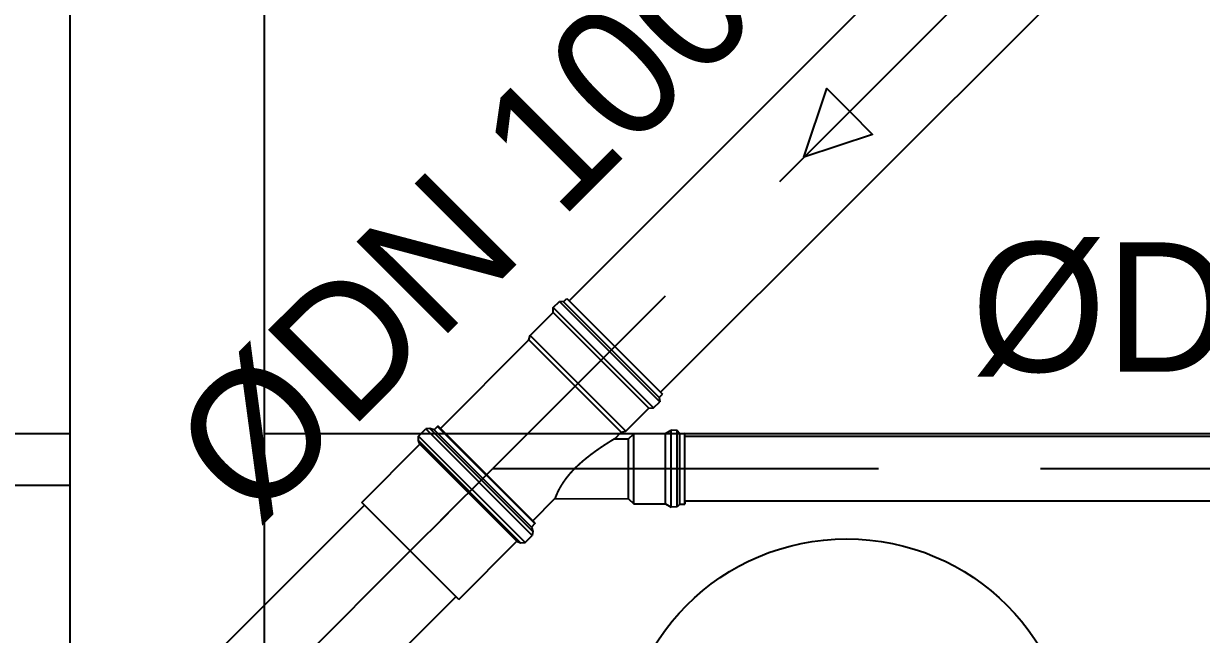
# Model space of a CAD drawing. Header units: millimetres. Extents: x -1292 to 2253, y 326 to 453.
# Drawn here: x 2097.013 to 2097.923, y 347.366 to 347.838 of the extents above; entities that cross this region are included whole.
import ezdxf
from ezdxf.enums import TextEntityAlignment as Align

# ---------------------------------------------------------------- set-up
doc = ezdxf.new("R2010")
doc.units = ezdxf.units.MM
doc.header["$LTSCALE"] = 0.5
doc.linetypes.add('HIDDENX2', pattern=[0.75, 0.5, -0.25])
for name, color, linetype in [('-HIDRO', 8, 'Continuous'), ('Eixo', 4, 'HIDDENX2'), ('Esgoto', 5, 'ByLayer'), ('TEXTO', 7, 'Continuous')]:
    doc.layers.add(name, color=color, linetype=linetype)

msp = doc.modelspace()

# ---------------------------------------------------------------- linework, layer by layer
at = {"layer": '-HIDRO', "ltscale": 0.05}
for p, q in [((2097.04874, 346.9712), (2097.04874, 347.9212)), ((2097.19874, 346.9712), (2097.19874, 347.9212)), ((2097.04874, 347.5212), (2096.24874, 347.5212)), ((2098.09874, 347.5212), (2097.19874, 347.5212)), ((2097.04874, 347.4812), (2096.20874, 347.4812))]:
    msp.add_line(p, q, dxfattribs=at)
msp.add_circle((2097.64874, 347.26498), 0.175, dxfattribs=at)
at = {"layer": 'Eixo'}
for p, q in [((2097.77353, 347.89279), (2097.46943, 347.58869)), ((2097.46943, 347.58869), (2097.37491, 347.49417)), ((2097.33508, 347.45434), (2097.37491, 347.49417)), ((2097.52356, 347.49417), (2097.37491, 347.49417)), ((2098.42332, 347.49417), (2097.52356, 347.49417)), ((2097.31139, 347.43065), (2097.34092, 347.46017)), ((2097.33508, 347.45434), (2097.34092, 347.46017)), ((2097.31139, 347.43065), (2096.55808, 346.67734))]:
    msp.add_line(p, q, dxfattribs=at)
at = {"layer": 'Esgoto', "color": 2}
for p, q in [((2097.42196, 347.61874), (2097.42666, 347.62345)), ((2097.42989, 347.62307), (2097.42666, 347.62345)), ((2097.42666, 347.62345), (2097.5042, 347.54592)), ((2097.42989, 347.62307), (2097.43247, 347.62565)), ((2097.42989, 347.62307), (2097.50381, 347.54915)), ((2097.43247, 347.62565), (2097.50639, 347.55173)), ((2097.40395, 347.59713), (2097.42183, 347.615)), ((2097.42183, 347.615), (2097.42196, 347.61874)), ((2097.42183, 347.615), (2097.49574, 347.54108)), ((2097.42196, 347.61874), (2097.49949, 347.54121)), ((2097.40312, 347.59371), (2097.40395, 347.59713)), ((2097.40395, 347.59713), (2097.47787, 347.52321)), ((2097.33477, 347.52536), (2097.40312, 347.59371)), ((2097.40312, 347.59371), (2097.47445, 347.52237)), ((2097.50381, 347.54915), (2097.50639, 347.55173)), ((2097.47787, 347.52321), (2097.49574, 347.54108)), ((2097.49574, 347.54108), (2097.49949, 347.54121)), ((2097.49949, 347.54121), (2097.5042, 347.54592)), ((2097.50381, 347.54915), (2097.5042, 347.54592)), ((2097.31784, 347.51933), (2097.32344, 347.52494)), ((2097.32646, 347.52533), (2097.32344, 347.52494)), ((2097.40568, 347.4427), (2097.32344, 347.52494)), ((2097.32982, 347.52425), (2097.32646, 347.52533)), ((2097.40608, 347.44572), (2097.32646, 347.52533)), ((2097.3325, 347.52692), (2097.32982, 347.52425)), ((2097.40499, 347.44908), (2097.32982, 347.52425)), ((2097.33321, 347.52692), (2097.3325, 347.52692)), ((2097.40767, 347.45176), (2097.3325, 347.52692)), ((2097.40767, 347.45247), (2097.33321, 347.52692)), ((2097.46945, 347.51737), (2097.47445, 347.52237)), ((2097.47445, 347.52237), (2097.47787, 347.52321)), ((2097.50858, 347.5213), (2097.51314, 347.52397)), ((2097.51759, 347.52368), (2097.51314, 347.52397)), ((2097.51314, 347.46437), (2097.51314, 347.52397)), ((2097.5198, 347.5215), (2097.51759, 347.52368)), ((2097.51759, 347.46467), (2097.51759, 347.52368)), ((2097.31769, 347.51596), (2097.31784, 347.51933)), ((2097.31886, 347.51314), (2097.31769, 347.51596)), ((2097.3967, 347.43695), (2097.31769, 347.51596)), ((2097.40007, 347.43709), (2097.31784, 347.51933)), ((2097.46278, 347.5132), (2097.46272, 347.51316)), ((2097.46285, 347.51324), (2097.46278, 347.5132)), ((2097.46291, 347.51328), (2097.46285, 347.51324)), ((2097.46297, 347.51332), (2097.46291, 347.51328)), ((2097.46304, 347.51336), (2097.46297, 347.51332)), ((2097.4631, 347.5134), (2097.46304, 347.51336)), ((2097.46316, 347.51345), (2097.4631, 347.5134)), ((2097.46323, 347.51349), (2097.46316, 347.51345)), ((2097.46329, 347.51353), (2097.46323, 347.51349)), ((2097.46335, 347.51357), (2097.46329, 347.51353)), ((2097.46342, 347.51361), (2097.46335, 347.51357)), ((2097.46348, 347.51365), (2097.46342, 347.51361)), ((2097.46354, 347.51369), (2097.46348, 347.51365)), ((2097.4636, 347.51373), (2097.46354, 347.51369)), ((2097.46367, 347.51377), (2097.4636, 347.51373)), ((2097.46373, 347.51381), (2097.46367, 347.51377)), ((2097.46379, 347.51385), (2097.46373, 347.51381)), ((2097.46385, 347.51389), (2097.46379, 347.51385)), ((2097.46392, 347.51393), (2097.46385, 347.51389)), ((2097.46398, 347.51397), (2097.46392, 347.51393)), ((2097.46404, 347.51401), (2097.46398, 347.51397)), ((2097.4641, 347.51404), (2097.46404, 347.51401)), ((2097.46416, 347.51408), (2097.4641, 347.51404)), ((2097.46422, 347.51412), (2097.46416, 347.51408)), ((2097.46428, 347.51416), (2097.46422, 347.51412)), ((2097.46434, 347.5142), (2097.46428, 347.51416)), ((2097.46441, 347.51424), (2097.46434, 347.5142)), ((2097.46447, 347.51428), (2097.46441, 347.51424)), ((2097.46453, 347.51431), (2097.46447, 347.51428)), ((2097.46459, 347.51435), (2097.46453, 347.51431)), ((2097.46465, 347.51439), (2097.46459, 347.51435)), ((2097.46471, 347.51443), (2097.46465, 347.51439)), ((2097.46476, 347.51447), (2097.46471, 347.51443)), ((2097.46482, 347.5145), (2097.46476, 347.51447)), ((2097.46488, 347.51454), (2097.46482, 347.5145)), ((2097.46494, 347.51458), (2097.46488, 347.51454)), ((2097.465, 347.51462), (2097.46494, 347.51458)), ((2097.46506, 347.51465), (2097.465, 347.51462)), ((2097.46512, 347.51469), (2097.46506, 347.51465)), ((2097.46518, 347.51473), (2097.46512, 347.51469)), ((2097.46523, 347.51476), (2097.46518, 347.51473)), ((2097.46529, 347.5148), (2097.46523, 347.51476)), ((2097.46535, 347.51483), (2097.46529, 347.5148)), ((2097.4654, 347.51487), (2097.46535, 347.51483)), ((2097.46546, 347.51491), (2097.4654, 347.51487)), ((2097.46552, 347.51494), (2097.46546, 347.51491)), ((2097.46557, 347.51498), (2097.46552, 347.51494)), ((2097.46563, 347.51501), (2097.46557, 347.51498)), ((2097.46569, 347.51505), (2097.46563, 347.51501)), ((2097.46574, 347.51508), (2097.46569, 347.51505)), ((2097.4658, 347.51512), (2097.46574, 347.51508)), ((2097.46585, 347.51515), (2097.4658, 347.51512)), ((2097.46591, 347.51518), (2097.46585, 347.51515)), ((2097.46596, 347.51522), (2097.46591, 347.51518)), ((2097.46601, 347.51525), (2097.46596, 347.51522)), ((2097.46607, 347.51529), (2097.46601, 347.51525)), ((2097.46612, 347.51532), (2097.46607, 347.51529)), ((2097.46617, 347.51535), (2097.46612, 347.51532)), ((2097.46623, 347.51539), (2097.46617, 347.51535)), ((2097.46628, 347.51542), (2097.46623, 347.51539)), ((2097.46633, 347.51545), (2097.46628, 347.51542)), ((2097.46638, 347.51548), (2097.46633, 347.51545)), ((2097.46644, 347.51552), (2097.46638, 347.51548)), ((2097.46649, 347.51555), (2097.46644, 347.51552)), ((2097.46654, 347.51558), (2097.46649, 347.51555)), ((2097.46659, 347.51561), (2097.46654, 347.51558)), ((2097.46664, 347.51564), (2097.46659, 347.51561)), ((2097.46669, 347.51567), (2097.46664, 347.51564)), ((2097.46674, 347.5157), (2097.46669, 347.51567)), ((2097.46679, 347.51573), (2097.46674, 347.5157)), ((2097.46684, 347.51577), (2097.46679, 347.51573)), ((2097.46689, 347.5158), (2097.46684, 347.51577)), ((2097.46693, 347.51583), (2097.46689, 347.5158)), ((2097.46698, 347.51585), (2097.46693, 347.51583)), ((2097.46703, 347.51588), (2097.46698, 347.51585)), ((2097.46708, 347.51591), (2097.46703, 347.51588)), ((2097.46712, 347.51594), (2097.46708, 347.51591)), ((2097.46717, 347.51597), (2097.46712, 347.51594)), ((2097.46722, 347.516), (2097.46717, 347.51597)), ((2097.46726, 347.51603), (2097.46722, 347.516)), ((2097.46731, 347.51606), (2097.46726, 347.51603)), ((2097.46735, 347.51608), (2097.46731, 347.51606)), ((2097.4674, 347.51611), (2097.46735, 347.51608)), ((2097.46744, 347.51614), (2097.4674, 347.51611)), ((2097.46748, 347.51617), (2097.46744, 347.51614)), ((2097.46753, 347.51619), (2097.46748, 347.51617)), ((2097.46757, 347.51622), (2097.46753, 347.51619)), ((2097.46761, 347.51625), (2097.46757, 347.51622)), ((2097.46765, 347.51627), (2097.46761, 347.51625)), ((2097.4677, 347.5163), (2097.46765, 347.51627)), ((2097.46774, 347.51632), (2097.4677, 347.5163)), ((2097.46778, 347.51635), (2097.46774, 347.51632)), ((2097.46782, 347.51637), (2097.46778, 347.51635)), ((2097.46786, 347.5164), (2097.46782, 347.51637)), ((2097.4679, 347.51642), (2097.46786, 347.5164)), ((2097.46794, 347.51645), (2097.4679, 347.51642)), ((2097.46798, 347.51647), (2097.46794, 347.51645)), ((2097.46802, 347.51649), (2097.46798, 347.51647)), ((2097.46805, 347.51652), (2097.46802, 347.51649)), ((2097.46809, 347.51654), (2097.46805, 347.51652)), ((2097.46813, 347.51656), (2097.46809, 347.51654)), ((2097.46816, 347.51658), (2097.46813, 347.51656)), ((2097.4682, 347.51661), (2097.46816, 347.51658)), ((2097.46824, 347.51663), (2097.4682, 347.51661)), ((2097.46827, 347.51665), (2097.46824, 347.51663)), ((2097.46831, 347.51667), (2097.46827, 347.51665)), ((2097.46834, 347.51669), (2097.46831, 347.51667)), ((2097.46837, 347.51671), (2097.46834, 347.51669)), ((2097.46841, 347.51673), (2097.46837, 347.51671)), ((2097.46844, 347.51675), (2097.46841, 347.51673)), ((2097.46847, 347.51677), (2097.46844, 347.51675)), ((2097.46851, 347.51679), (2097.46847, 347.51677)), ((2097.46854, 347.51681), (2097.46851, 347.51679)), ((2097.46857, 347.51683), (2097.46854, 347.51681)), ((2097.4686, 347.51685), (2097.46857, 347.51683)), ((2097.46863, 347.51687), (2097.4686, 347.51685)), ((2097.46866, 347.51689), (2097.46863, 347.51687)), ((2097.46869, 347.5169), (2097.46866, 347.51689)), ((2097.46872, 347.51692), (2097.46869, 347.5169)), ((2097.46874, 347.51694), (2097.46872, 347.51692)), ((2097.46877, 347.51696), (2097.46874, 347.51694)), ((2097.4688, 347.51697), (2097.46877, 347.51696)), ((2097.46882, 347.51699), (2097.4688, 347.51697)), ((2097.46885, 347.517), (2097.46882, 347.51699)), ((2097.46888, 347.51702), (2097.46885, 347.517)), ((2097.4689, 347.51703), (2097.46888, 347.51702)), ((2097.46893, 347.51705), (2097.4689, 347.51703)), ((2097.46895, 347.51706), (2097.46893, 347.51705)), ((2097.46897, 347.51708), (2097.46895, 347.51706)), ((2097.469, 347.51709), (2097.46897, 347.51708)), ((2097.46902, 347.51711), (2097.469, 347.51709)), ((2097.46904, 347.51712), (2097.46902, 347.51711)), ((2097.46906, 347.51713), (2097.46904, 347.51712)), ((2097.46908, 347.51714), (2097.46906, 347.51713)), ((2097.4691, 347.51716), (2097.46908, 347.51714)), ((2097.46912, 347.51717), (2097.4691, 347.51716)), ((2097.46914, 347.51718), (2097.46912, 347.51717)), ((2097.46916, 347.51719), (2097.46914, 347.51718)), ((2097.46918, 347.5172), (2097.46916, 347.51719)), ((2097.46919, 347.51721), (2097.46918, 347.5172)), ((2097.46921, 347.51722), (2097.46919, 347.51721)), ((2097.46923, 347.51723), (2097.46921, 347.51722)), ((2097.46924, 347.51724), (2097.46923, 347.51723)), ((2097.46926, 347.51725), (2097.46924, 347.51724)), ((2097.46927, 347.51726), (2097.46926, 347.51725)), ((2097.46929, 347.51727), (2097.46927, 347.51726)), ((2097.4693, 347.51728), (2097.46929, 347.51727)), ((2097.46931, 347.51729), (2097.4693, 347.51728)), ((2097.46932, 347.51729), (2097.46931, 347.51729)), ((2097.46934, 347.5173), (2097.46932, 347.51729)), ((2097.46935, 347.51731), (2097.46934, 347.5173)), ((2097.46936, 347.51731), (2097.46935, 347.51731)), ((2097.46937, 347.51732), (2097.46936, 347.51731)), ((2097.46938, 347.51732), (2097.46937, 347.51732)), ((2097.46939, 347.51733), (2097.46938, 347.51732)), ((2097.4694, 347.51734), (2097.46939, 347.51734)), ((2097.46939, 347.51734), (2097.46939, 347.51733)), ((2097.46941, 347.51734), (2097.4694, 347.51734)), ((2097.46942, 347.51735), (2097.46941, 347.51735)), ((2097.46941, 347.51735), (2097.46941, 347.51734)), ((2097.46943, 347.51735), (2097.46942, 347.51735)), ((2097.46944, 347.51736), (2097.46943, 347.51736)), ((2097.46943, 347.51736), (2097.46943, 347.51736)), ((2097.46943, 347.51736), (2097.46943, 347.51735)), ((2097.46945, 347.51737), (2097.46944, 347.51737)), ((2097.46944, 347.51737), (2097.46944, 347.51736)), ((2097.46944, 347.51736), (2097.46944, 347.51736)), ((2097.46944, 347.51736), (2097.46944, 347.51736)), ((2097.46945, 347.51737), (2097.47995, 347.5174)), ((2097.46945, 347.51737), (2097.46945, 347.51737)), ((2097.47995, 347.5174), (2097.48425, 347.52123)), ((2097.47995, 347.47094), (2097.47995, 347.5174)), ((2097.48425, 347.52123), (2097.50858, 347.5213)), ((2097.48425, 347.46711), (2097.48425, 347.52123)), ((2097.50858, 347.46704), (2097.50858, 347.5213)), ((2097.5198, 347.5215), (2097.52348, 347.52158)), ((2097.5198, 347.46685), (2097.5198, 347.5215)), ((2097.52349, 347.51858), (2097.52348, 347.52158)), ((2097.52348, 347.46676), (2097.52348, 347.52158)), ((2097.52349, 347.46976), (2097.52349, 347.51858)), ((2097.27388, 347.46816), (2097.31886, 347.51314)), ((2097.39388, 347.43812), (2097.31886, 347.51314)), ((2097.44982, 347.50414), (2097.44974, 347.50408)), ((2097.4499, 347.5042), (2097.44982, 347.50414)), ((2097.44997, 347.50426), (2097.4499, 347.5042)), ((2097.45005, 347.50432), (2097.44997, 347.50426)), ((2097.45012, 347.50437), (2097.45005, 347.50432)), ((2097.4502, 347.50443), (2097.45012, 347.50437)), ((2097.45028, 347.50449), (2097.4502, 347.50443)), ((2097.45035, 347.50455), (2097.45028, 347.50449)), ((2097.45043, 347.50461), (2097.45035, 347.50455)), ((2097.45051, 347.50466), (2097.45043, 347.50461)), ((2097.45058, 347.50472), (2097.45051, 347.50466)), ((2097.45066, 347.50478), (2097.45058, 347.50472)), ((2097.45073, 347.50484), (2097.45066, 347.50478)), ((2097.45081, 347.50489), (2097.45073, 347.50484)), ((2097.45089, 347.50495), (2097.45081, 347.50489)), ((2097.45096, 347.50501), (2097.45089, 347.50495)), ((2097.45104, 347.50507), (2097.45096, 347.50501)), ((2097.45112, 347.50512), (2097.45104, 347.50507)), ((2097.45119, 347.50518), (2097.45112, 347.50512)), ((2097.45127, 347.50524), (2097.45119, 347.50518)), ((2097.45134, 347.50529), (2097.45127, 347.50524)), ((2097.45142, 347.50535), (2097.45134, 347.50529)), ((2097.4515, 347.50541), (2097.45142, 347.50535)), ((2097.45157, 347.50546), (2097.4515, 347.50541)), ((2097.45165, 347.50552), (2097.45157, 347.50546)), ((2097.45172, 347.50558), (2097.45165, 347.50552)), ((2097.4518, 347.50563), (2097.45172, 347.50558)), ((2097.45188, 347.50569), (2097.4518, 347.50563)), ((2097.45195, 347.50575), (2097.45188, 347.50569)), ((2097.45203, 347.5058), (2097.45195, 347.50575)), ((2097.4521, 347.50586), (2097.45203, 347.5058)), ((2097.45218, 347.50591), (2097.4521, 347.50586)), ((2097.45225, 347.50597), (2097.45218, 347.50591)), ((2097.45233, 347.50602), (2097.45225, 347.50597)), ((2097.45241, 347.50608), (2097.45233, 347.50602)), ((2097.45248, 347.50614), (2097.45241, 347.50608)), ((2097.45256, 347.50619), (2097.45248, 347.50614)), ((2097.45263, 347.50625), (2097.45256, 347.50619)), ((2097.45271, 347.5063), (2097.45263, 347.50625)), ((2097.45278, 347.50636), (2097.45271, 347.5063)), ((2097.45286, 347.50641), (2097.45278, 347.50636)), ((2097.45293, 347.50647), (2097.45286, 347.50641)), ((2097.45301, 347.50652), (2097.45293, 347.50647)), ((2097.45309, 347.50658), (2097.45301, 347.50652)), ((2097.45316, 347.50663), (2097.45309, 347.50658)), ((2097.45324, 347.50669), (2097.45316, 347.50663)), ((2097.45331, 347.50674), (2097.45324, 347.50669)), ((2097.45339, 347.5068), (2097.45331, 347.50674)), ((2097.45346, 347.50685), (2097.45339, 347.5068)), ((2097.45354, 347.5069), (2097.45346, 347.50685)), ((2097.45361, 347.50696), (2097.45354, 347.5069)), ((2097.45369, 347.50701), (2097.45361, 347.50696)), ((2097.45376, 347.50707), (2097.45369, 347.50701)), ((2097.45384, 347.50712), (2097.45376, 347.50707)), ((2097.45391, 347.50717), (2097.45384, 347.50712)), ((2097.45399, 347.50723), (2097.45391, 347.50717)), ((2097.45406, 347.50728), (2097.45399, 347.50723)), ((2097.45414, 347.50734), (2097.45406, 347.50728)), ((2097.45421, 347.50739), (2097.45414, 347.50734)), ((2097.45428, 347.50744), (2097.45421, 347.50739)), ((2097.45436, 347.5075), (2097.45428, 347.50744)), ((2097.45443, 347.50755), (2097.45436, 347.5075)), ((2097.45451, 347.5076), (2097.45443, 347.50755)), ((2097.45458, 347.50765), (2097.45451, 347.5076)), ((2097.45466, 347.50771), (2097.45458, 347.50765)), ((2097.45473, 347.50776), (2097.45466, 347.50771)), ((2097.45481, 347.50781), (2097.45473, 347.50776)), ((2097.45488, 347.50787), (2097.45481, 347.50781)), ((2097.45495, 347.50792), (2097.45488, 347.50787)), ((2097.45503, 347.50797), (2097.45495, 347.50792)), ((2097.4551, 347.50802), (2097.45503, 347.50797)), ((2097.45518, 347.50807), (2097.4551, 347.50802)), ((2097.45525, 347.50813), (2097.45518, 347.50807)), ((2097.45532, 347.50818), (2097.45525, 347.50813)), ((2097.4554, 347.50823), (2097.45532, 347.50818)), ((2097.45547, 347.50828), (2097.4554, 347.50823)), ((2097.45554, 347.50833), (2097.45547, 347.50828)), ((2097.45562, 347.50839), (2097.45554, 347.50833)), ((2097.45569, 347.50844), (2097.45562, 347.50839)), ((2097.45576, 347.50849), (2097.45569, 347.50844)), ((2097.45584, 347.50854), (2097.45576, 347.50849)), ((2097.45591, 347.50859), (2097.45584, 347.50854)), ((2097.45598, 347.50864), (2097.45591, 347.50859)), ((2097.45606, 347.50869), (2097.45598, 347.50864)), ((2097.45613, 347.50874), (2097.45606, 347.50869)), ((2097.4562, 347.50879), (2097.45613, 347.50874)), ((2097.45627, 347.50885), (2097.4562, 347.50879)), ((2097.45635, 347.5089), (2097.45627, 347.50885)), ((2097.45642, 347.50895), (2097.45635, 347.5089)), ((2097.45649, 347.509), (2097.45642, 347.50895)), ((2097.45656, 347.50905), (2097.45649, 347.509)), ((2097.45664, 347.5091), (2097.45656, 347.50905)), ((2097.45671, 347.50915), (2097.45664, 347.5091)), ((2097.45678, 347.5092), (2097.45671, 347.50915)), ((2097.45685, 347.50925), (2097.45678, 347.5092)), ((2097.45692, 347.5093), (2097.45685, 347.50925)), ((2097.457, 347.50935), (2097.45692, 347.5093)), ((2097.45707, 347.50939), (2097.457, 347.50935)), ((2097.45714, 347.50944), (2097.45707, 347.50939)), ((2097.45721, 347.50949), (2097.45714, 347.50944)), ((2097.45728, 347.50954), (2097.45721, 347.50949)), ((2097.45735, 347.50959), (2097.45728, 347.50954)), ((2097.45743, 347.50964), (2097.45735, 347.50959)), ((2097.4575, 347.50969), (2097.45743, 347.50964)), ((2097.45757, 347.50974), (2097.4575, 347.50969)), ((2097.45764, 347.50979), (2097.45757, 347.50974)), ((2097.45771, 347.50983), (2097.45764, 347.50979)), ((2097.45778, 347.50988), (2097.45771, 347.50983)), ((2097.45785, 347.50993), (2097.45778, 347.50988)), ((2097.45792, 347.50998), (2097.45785, 347.50993)), ((2097.45799, 347.51003), (2097.45792, 347.50998)), ((2097.45806, 347.51008), (2097.45799, 347.51003)), ((2097.45813, 347.51012), (2097.45806, 347.51008)), ((2097.4582, 347.51017), (2097.45813, 347.51012)), ((2097.45827, 347.51022), (2097.4582, 347.51017)), ((2097.45834, 347.51027), (2097.45827, 347.51022)), ((2097.45841, 347.51031), (2097.45834, 347.51027)), ((2097.45848, 347.51036), (2097.45841, 347.51031)), ((2097.45855, 347.51041), (2097.45848, 347.51036)), ((2097.45862, 347.51045), (2097.45855, 347.51041)), ((2097.45869, 347.5105), (2097.45862, 347.51045)), ((2097.45876, 347.51055), (2097.45869, 347.5105)), ((2097.45883, 347.51059), (2097.45876, 347.51055)), ((2097.4589, 347.51064), (2097.45883, 347.51059)), ((2097.45897, 347.51069), (2097.4589, 347.51064)), ((2097.45904, 347.51073), (2097.45897, 347.51069)), ((2097.4591, 347.51078), (2097.45904, 347.51073)), ((2097.45917, 347.51083), (2097.4591, 347.51078)), ((2097.45924, 347.51087), (2097.45917, 347.51083)), ((2097.45931, 347.51092), (2097.45924, 347.51087)), ((2097.45938, 347.51096), (2097.45931, 347.51092)), ((2097.45945, 347.51101), (2097.45938, 347.51096)), ((2097.45951, 347.51105), (2097.45945, 347.51101)), ((2097.45958, 347.5111), (2097.45951, 347.51105)), ((2097.45965, 347.51115), (2097.45958, 347.5111)), ((2097.45972, 347.51119), (2097.45965, 347.51115)), ((2097.45978, 347.51124), (2097.45972, 347.51119)), ((2097.45985, 347.51128), (2097.45978, 347.51124)), ((2097.45992, 347.51132), (2097.45985, 347.51128)), ((2097.45999, 347.51137), (2097.45992, 347.51132)), ((2097.46005, 347.51141), (2097.45999, 347.51137)), ((2097.46012, 347.51146), (2097.46005, 347.51141)), ((2097.46019, 347.5115), (2097.46012, 347.51146)), ((2097.46025, 347.51155), (2097.46019, 347.5115)), ((2097.46032, 347.51159), (2097.46025, 347.51155)), ((2097.46039, 347.51163), (2097.46032, 347.51159)), ((2097.46045, 347.51168), (2097.46039, 347.51163)), ((2097.46052, 347.51172), (2097.46045, 347.51168)), ((2097.46058, 347.51177), (2097.46052, 347.51172)), ((2097.46065, 347.51181), (2097.46058, 347.51177)), ((2097.46071, 347.51185), (2097.46065, 347.51181)), ((2097.46078, 347.51189), (2097.46071, 347.51185)), ((2097.46085, 347.51194), (2097.46078, 347.51189)), ((2097.46091, 347.51198), (2097.46085, 347.51194)), ((2097.46098, 347.51202), (2097.46091, 347.51198)), ((2097.46104, 347.51207), (2097.46098, 347.51202)), ((2097.4611, 347.51211), (2097.46104, 347.51207)), ((2097.46117, 347.51215), (2097.4611, 347.51211)), ((2097.46123, 347.51219), (2097.46117, 347.51215)), ((2097.4613, 347.51224), (2097.46123, 347.51219)), ((2097.46136, 347.51228), (2097.4613, 347.51224)), ((2097.46143, 347.51232), (2097.46136, 347.51228)), ((2097.46149, 347.51236), (2097.46143, 347.51232)), ((2097.46156, 347.51241), (2097.46149, 347.51236)), ((2097.46162, 347.51245), (2097.46156, 347.51241)), ((2097.46169, 347.51249), (2097.46162, 347.51245)), ((2097.46175, 347.51253), (2097.46169, 347.51249)), ((2097.46182, 347.51257), (2097.46175, 347.51253)), ((2097.46188, 347.51262), (2097.46182, 347.51257)), ((2097.46195, 347.51266), (2097.46188, 347.51262)), ((2097.46201, 347.5127), (2097.46195, 347.51266)), ((2097.46208, 347.51274), (2097.46201, 347.5127)), ((2097.46214, 347.51278), (2097.46208, 347.51274)), ((2097.4622, 347.51283), (2097.46214, 347.51278)), ((2097.46227, 347.51287), (2097.4622, 347.51283)), ((2097.46233, 347.51291), (2097.46227, 347.51287)), ((2097.4624, 347.51295), (2097.46233, 347.51291)), ((2097.46246, 347.51299), (2097.4624, 347.51295)), ((2097.46253, 347.51303), (2097.46246, 347.51299)), ((2097.46259, 347.51308), (2097.46253, 347.51303)), ((2097.46265, 347.51312), (2097.46259, 347.51308)), ((2097.46272, 347.51316), (2097.46265, 347.51312)), ((2097.4392, 347.49504), (2097.43913, 347.49497)), ((2097.43927, 347.4951), (2097.4392, 347.49504)), ((2097.43934, 347.49517), (2097.43927, 347.4951)), ((2097.4394, 347.49523), (2097.43934, 347.49517)), ((2097.43947, 347.4953), (2097.4394, 347.49523)), ((2097.43954, 347.49536), (2097.43947, 347.4953)), ((2097.43961, 347.49543), (2097.43954, 347.49536)), ((2097.43968, 347.4955), (2097.43961, 347.49543)), ((2097.43974, 347.49556), (2097.43968, 347.4955)), ((2097.43981, 347.49563), (2097.43974, 347.49556)), ((2097.43988, 347.49569), (2097.43981, 347.49563)), ((2097.43995, 347.49576), (2097.43988, 347.49569)), ((2097.44002, 347.49582), (2097.43995, 347.49576)), ((2097.44009, 347.49589), (2097.44002, 347.49582)), ((2097.44016, 347.49595), (2097.44009, 347.49589)), ((2097.44022, 347.49602), (2097.44016, 347.49595)), ((2097.44029, 347.49608), (2097.44022, 347.49602)), ((2097.44036, 347.49615), (2097.44029, 347.49608)), ((2097.44043, 347.49621), (2097.44036, 347.49615)), ((2097.4405, 347.49628), (2097.44043, 347.49621)), ((2097.44057, 347.49634), (2097.4405, 347.49628)), ((2097.44064, 347.49641), (2097.44057, 347.49634)), ((2097.44071, 347.49647), (2097.44064, 347.49641)), ((2097.44078, 347.49654), (2097.44071, 347.49647)), ((2097.44085, 347.4966), (2097.44078, 347.49654)), ((2097.44092, 347.49667), (2097.44085, 347.4966)), ((2097.44099, 347.49673), (2097.44092, 347.49667)), ((2097.44106, 347.4968), (2097.44099, 347.49673)), ((2097.44113, 347.49686), (2097.44106, 347.4968)), ((2097.4412, 347.49693), (2097.44113, 347.49686)), ((2097.44127, 347.49699), (2097.4412, 347.49693)), ((2097.44134, 347.49706), (2097.44127, 347.49699)), ((2097.44141, 347.49712), (2097.44134, 347.49706)), ((2097.44148, 347.49719), (2097.44141, 347.49712)), ((2097.44155, 347.49725), (2097.44148, 347.49719)), ((2097.44163, 347.49732), (2097.44155, 347.49725)), ((2097.4417, 347.49738), (2097.44163, 347.49732)), ((2097.44177, 347.49745), (2097.4417, 347.49738)), ((2097.44184, 347.49751), (2097.44177, 347.49745)), ((2097.44191, 347.49758), (2097.44184, 347.49751)), ((2097.44198, 347.49764), (2097.44191, 347.49758)), ((2097.44205, 347.49771), (2097.44198, 347.49764)), ((2097.44213, 347.49777), (2097.44205, 347.49771)), ((2097.4422, 347.49783), (2097.44213, 347.49777)), ((2097.44227, 347.4979), (2097.4422, 347.49783)), ((2097.44234, 347.49796), (2097.44227, 347.4979)), ((2097.44241, 347.49803), (2097.44234, 347.49796)), ((2097.44248, 347.49809), (2097.44241, 347.49803)), ((2097.44256, 347.49816), (2097.44248, 347.49809)), ((2097.44263, 347.49822), (2097.44256, 347.49816)), ((2097.4427, 347.49828), (2097.44263, 347.49822)), ((2097.44277, 347.49835), (2097.4427, 347.49828)), ((2097.44285, 347.49841), (2097.44277, 347.49835)), ((2097.44292, 347.49848), (2097.44285, 347.49841)), ((2097.44299, 347.49854), (2097.44292, 347.49848)), ((2097.44306, 347.4986), (2097.44299, 347.49854)), ((2097.44314, 347.49867), (2097.44306, 347.4986)), ((2097.44321, 347.49873), (2097.44314, 347.49867)), ((2097.44328, 347.4988), (2097.44321, 347.49873)), ((2097.44336, 347.49886), (2097.44328, 347.4988)), ((2097.44343, 347.49892), (2097.44336, 347.49886)), ((2097.4435, 347.49899), (2097.44343, 347.49892)), ((2097.44358, 347.49905), (2097.4435, 347.49899)), ((2097.44365, 347.49911), (2097.44358, 347.49905)), ((2097.44372, 347.49918), (2097.44365, 347.49911)), ((2097.4438, 347.49924), (2097.44372, 347.49918)), ((2097.44387, 347.49931), (2097.4438, 347.49924)), ((2097.44394, 347.49937), (2097.44387, 347.49931)), ((2097.44402, 347.49943), (2097.44394, 347.49937)), ((2097.44409, 347.4995), (2097.44402, 347.49943)), ((2097.44416, 347.49956), (2097.44409, 347.4995)), ((2097.44424, 347.49962), (2097.44416, 347.49956)), ((2097.44431, 347.49969), (2097.44424, 347.49962)), ((2097.44439, 347.49975), (2097.44431, 347.49969)), ((2097.44446, 347.49981), (2097.44439, 347.49975)), ((2097.44453, 347.49988), (2097.44446, 347.49981)), ((2097.44461, 347.49994), (2097.44453, 347.49988)), ((2097.44468, 347.5), (2097.44461, 347.49994)), ((2097.44476, 347.50006), (2097.44468, 347.5)), ((2097.44483, 347.50013), (2097.44476, 347.50006)), ((2097.4449, 347.50019), (2097.44483, 347.50013)), ((2097.44498, 347.50025), (2097.4449, 347.50019)), ((2097.44505, 347.50032), (2097.44498, 347.50025)), ((2097.44513, 347.50038), (2097.44505, 347.50032)), ((2097.4452, 347.50044), (2097.44513, 347.50038)), ((2097.44528, 347.5005), (2097.4452, 347.50044)), ((2097.44535, 347.50057), (2097.44528, 347.5005)), ((2097.44543, 347.50063), (2097.44535, 347.50057)), ((2097.4455, 347.50069), (2097.44543, 347.50063)), ((2097.44558, 347.50075), (2097.4455, 347.50069)), ((2097.44565, 347.50081), (2097.44558, 347.50075)), ((2097.44573, 347.50088), (2097.44565, 347.50081)), ((2097.4458, 347.50094), (2097.44573, 347.50088)), ((2097.44588, 347.501), (2097.4458, 347.50094)), ((2097.44595, 347.50106), (2097.44588, 347.501)), ((2097.44603, 347.50113), (2097.44595, 347.50106)), ((2097.4461, 347.50119), (2097.44603, 347.50113)), ((2097.44618, 347.50125), (2097.4461, 347.50119)), ((2097.44625, 347.50131), (2097.44618, 347.50125)), ((2097.44633, 347.50137), (2097.44625, 347.50131)), ((2097.4464, 347.50143), (2097.44633, 347.50137)), ((2097.44648, 347.5015), (2097.4464, 347.50143)), ((2097.44655, 347.50156), (2097.44648, 347.5015)), ((2097.44663, 347.50162), (2097.44655, 347.50156)), ((2097.4467, 347.50168), (2097.44663, 347.50162)), ((2097.44678, 347.50174), (2097.4467, 347.50168)), ((2097.44686, 347.5018), (2097.44678, 347.50174)), ((2097.44693, 347.50186), (2097.44686, 347.5018)), ((2097.44701, 347.50193), (2097.44693, 347.50186)), ((2097.44708, 347.50199), (2097.44701, 347.50193)), ((2097.44716, 347.50205), (2097.44708, 347.50199)), ((2097.44723, 347.50211), (2097.44716, 347.50205)), ((2097.44731, 347.50217), (2097.44723, 347.50211)), ((2097.44739, 347.50223), (2097.44731, 347.50217)), ((2097.44746, 347.50229), (2097.44739, 347.50223)), ((2097.44754, 347.50235), (2097.44746, 347.50229)), ((2097.44761, 347.50241), (2097.44754, 347.50235)), ((2097.44769, 347.50247), (2097.44761, 347.50241)), ((2097.44776, 347.50253), (2097.44769, 347.50247)), ((2097.44784, 347.50259), (2097.44776, 347.50253)), ((2097.44792, 347.50265), (2097.44784, 347.50259)), ((2097.44799, 347.50272), (2097.44792, 347.50265)), ((2097.44807, 347.50278), (2097.44799, 347.50272)), ((2097.44814, 347.50284), (2097.44807, 347.50278)), ((2097.44822, 347.5029), (2097.44814, 347.50284)), ((2097.4483, 347.50296), (2097.44822, 347.5029)), ((2097.44837, 347.50302), (2097.4483, 347.50296)), ((2097.44845, 347.50308), (2097.44837, 347.50302)), ((2097.44852, 347.50314), (2097.44845, 347.50308)), ((2097.4486, 347.50319), (2097.44852, 347.50314)), ((2097.44868, 347.50325), (2097.4486, 347.50319)), ((2097.44875, 347.50331), (2097.44868, 347.50325)), ((2097.44883, 347.50337), (2097.44875, 347.50331)), ((2097.44891, 347.50343), (2097.44883, 347.50337)), ((2097.44898, 347.50349), (2097.44891, 347.50343)), ((2097.44906, 347.50355), (2097.44898, 347.50349)), ((2097.44913, 347.50361), (2097.44906, 347.50355)), ((2097.44921, 347.50367), (2097.44913, 347.50361)), ((2097.44929, 347.50373), (2097.44921, 347.50367)), ((2097.44936, 347.50379), (2097.44929, 347.50373)), ((2097.44944, 347.50385), (2097.44936, 347.50379)), ((2097.44951, 347.50391), (2097.44944, 347.50385)), ((2097.44959, 347.50396), (2097.44951, 347.50391)), ((2097.44967, 347.50402), (2097.44959, 347.50396)), ((2097.44974, 347.50408), (2097.44967, 347.50402)), ((2097.43116, 347.48593), (2097.4311, 347.48585)), ((2097.43122, 347.486), (2097.43116, 347.48593)), ((2097.43127, 347.48608), (2097.43122, 347.486)), ((2097.43133, 347.48615), (2097.43127, 347.48608)), ((2097.43139, 347.48623), (2097.43133, 347.48615)), ((2097.43144, 347.48631), (2097.43139, 347.48623)), ((2097.4315, 347.48638), (2097.43144, 347.48631)), ((2097.43156, 347.48646), (2097.4315, 347.48638)), ((2097.43161, 347.48653), (2097.43156, 347.48646)), ((2097.43167, 347.48661), (2097.43161, 347.48653)), ((2097.43173, 347.48668), (2097.43167, 347.48661)), ((2097.43179, 347.48676), (2097.43173, 347.48668)), ((2097.43185, 347.48683), (2097.43179, 347.48676)), ((2097.4319, 347.48691), (2097.43185, 347.48683)), ((2097.43196, 347.48699), (2097.4319, 347.48691)), ((2097.43202, 347.48706), (2097.43196, 347.48699)), ((2097.43208, 347.48714), (2097.43202, 347.48706)), ((2097.43214, 347.48721), (2097.43208, 347.48714)), ((2097.4322, 347.48729), (2097.43214, 347.48721)), ((2097.43226, 347.48736), (2097.4322, 347.48729)), ((2097.43232, 347.48744), (2097.43226, 347.48736)), ((2097.43238, 347.48751), (2097.43232, 347.48744)), ((2097.43244, 347.48759), (2097.43238, 347.48751)), ((2097.4325, 347.48767), (2097.43244, 347.48759)), ((2097.43256, 347.48774), (2097.4325, 347.48767)), ((2097.43262, 347.48782), (2097.43256, 347.48774)), ((2097.43268, 347.48789), (2097.43262, 347.48782)), ((2097.43274, 347.48797), (2097.43268, 347.48789)), ((2097.4328, 347.48804), (2097.43274, 347.48797)), ((2097.43286, 347.48812), (2097.4328, 347.48804)), ((2097.43292, 347.48819), (2097.43286, 347.48812)), ((2097.43298, 347.48827), (2097.43292, 347.48819)), ((2097.43304, 347.48834), (2097.43298, 347.48827)), ((2097.4331, 347.48842), (2097.43304, 347.48834)), ((2097.43316, 347.48849), (2097.4331, 347.48842)), ((2097.43323, 347.48857), (2097.43316, 347.48849)), ((2097.43329, 347.48864), (2097.43323, 347.48857)), ((2097.43335, 347.48872), (2097.43329, 347.48864)), ((2097.43341, 347.48879), (2097.43335, 347.48872)), ((2097.43347, 347.48887), (2097.43341, 347.48879)), ((2097.43353, 347.48894), (2097.43347, 347.48887)), ((2097.4336, 347.48901), (2097.43353, 347.48894)), ((2097.43366, 347.48909), (2097.4336, 347.48901)), ((2097.43372, 347.48916), (2097.43366, 347.48909)), ((2097.43378, 347.48924), (2097.43372, 347.48916)), ((2097.43385, 347.48931), (2097.43378, 347.48924)), ((2097.43391, 347.48939), (2097.43385, 347.48931)), ((2097.43397, 347.48946), (2097.43391, 347.48939)), ((2097.43404, 347.48953), (2097.43397, 347.48946)), ((2097.4341, 347.48961), (2097.43404, 347.48953)), ((2097.43416, 347.48968), (2097.4341, 347.48961)), ((2097.43423, 347.48976), (2097.43416, 347.48968)), ((2097.43429, 347.48983), (2097.43423, 347.48976)), ((2097.43435, 347.4899), (2097.43429, 347.48983)), ((2097.43442, 347.48998), (2097.43435, 347.4899)), ((2097.43448, 347.49005), (2097.43442, 347.48998)), ((2097.43454, 347.49012), (2097.43448, 347.49005)), ((2097.43461, 347.4902), (2097.43454, 347.49012)), ((2097.43467, 347.49027), (2097.43461, 347.4902)), ((2097.43474, 347.49034), (2097.43467, 347.49027)), ((2097.4348, 347.49042), (2097.43474, 347.49034)), ((2097.43486, 347.49049), (2097.4348, 347.49042)), ((2097.43493, 347.49056), (2097.43486, 347.49049)), ((2097.43499, 347.49064), (2097.43493, 347.49056)), ((2097.43506, 347.49071), (2097.43499, 347.49064)), ((2097.43512, 347.49078), (2097.43506, 347.49071)), ((2097.43519, 347.49085), (2097.43512, 347.49078)), ((2097.43525, 347.49093), (2097.43519, 347.49085)), ((2097.43532, 347.491), (2097.43525, 347.49093)), ((2097.43538, 347.49107), (2097.43532, 347.491)), ((2097.43545, 347.49114), (2097.43538, 347.49107)), ((2097.43551, 347.49121), (2097.43545, 347.49114)), ((2097.43558, 347.49129), (2097.43551, 347.49121)), ((2097.43564, 347.49136), (2097.43558, 347.49129)), ((2097.43571, 347.49143), (2097.43564, 347.49136)), ((2097.43577, 347.4915), (2097.43571, 347.49143)), ((2097.43584, 347.49157), (2097.43577, 347.4915)), ((2097.4359, 347.49164), (2097.43584, 347.49157)), ((2097.43597, 347.49171), (2097.4359, 347.49164)), ((2097.43603, 347.49178), (2097.43597, 347.49171)), ((2097.4361, 347.49186), (2097.43603, 347.49178)), ((2097.43617, 347.49193), (2097.4361, 347.49186)), ((2097.43623, 347.492), (2097.43617, 347.49193)), ((2097.4363, 347.49207), (2097.43623, 347.492)), ((2097.43636, 347.49214), (2097.4363, 347.49207)), ((2097.43643, 347.49221), (2097.43636, 347.49214)), ((2097.43649, 347.49228), (2097.43643, 347.49221)), ((2097.43656, 347.49235), (2097.43649, 347.49228)), ((2097.43662, 347.49242), (2097.43656, 347.49235)), ((2097.43669, 347.49249), (2097.43662, 347.49242)), ((2097.43676, 347.49256), (2097.43669, 347.49249)), ((2097.43682, 347.49263), (2097.43676, 347.49256)), ((2097.43689, 347.4927), (2097.43682, 347.49263)), ((2097.43695, 347.49277), (2097.43689, 347.4927)), ((2097.43702, 347.49283), (2097.43695, 347.49277)), ((2097.43709, 347.4929), (2097.43702, 347.49283)), ((2097.43715, 347.49297), (2097.43709, 347.4929)), ((2097.43722, 347.49304), (2097.43715, 347.49297)), ((2097.43728, 347.49311), (2097.43722, 347.49304)), ((2097.43735, 347.49318), (2097.43728, 347.49311)), ((2097.43742, 347.49325), (2097.43735, 347.49318)), ((2097.43748, 347.49331), (2097.43742, 347.49325)), ((2097.43755, 347.49338), (2097.43748, 347.49331)), ((2097.43761, 347.49345), (2097.43755, 347.49338)), ((2097.43768, 347.49352), (2097.43761, 347.49345)), ((2097.43775, 347.49358), (2097.43768, 347.49352)), ((2097.43781, 347.49365), (2097.43775, 347.49358)), ((2097.43788, 347.49372), (2097.43781, 347.49365)), ((2097.43794, 347.49379), (2097.43788, 347.49372)), ((2097.43801, 347.49385), (2097.43794, 347.49379)), ((2097.43807, 347.49392), (2097.43801, 347.49385)), ((2097.43814, 347.49399), (2097.43807, 347.49392)), ((2097.43821, 347.49405), (2097.43814, 347.49399)), ((2097.43827, 347.49412), (2097.43821, 347.49405)), ((2097.43834, 347.49418), (2097.43827, 347.49412)), ((2097.4384, 347.49425), (2097.43834, 347.49418)), ((2097.43847, 347.49431), (2097.4384, 347.49425)), ((2097.43854, 347.49438), (2097.43847, 347.49431)), ((2097.4386, 347.49445), (2097.43854, 347.49438)), ((2097.43867, 347.49451), (2097.4386, 347.49445)), ((2097.43873, 347.49458), (2097.43867, 347.49451)), ((2097.4388, 347.49464), (2097.43873, 347.49458)), ((2097.43887, 347.49471), (2097.4388, 347.49464)), ((2097.43893, 347.49477), (2097.43887, 347.49471)), ((2097.439, 347.49484), (2097.43893, 347.49477)), ((2097.43907, 347.49491), (2097.439, 347.49484)), ((2097.43913, 347.49497), (2097.43907, 347.49491)), ((2097.42558, 347.47682), (2097.42555, 347.47676)), ((2097.42561, 347.47688), (2097.42558, 347.47682)), ((2097.42564, 347.47694), (2097.42561, 347.47688)), ((2097.42567, 347.477), (2097.42564, 347.47694)), ((2097.4257, 347.47706), (2097.42567, 347.477)), ((2097.42573, 347.47712), (2097.4257, 347.47706)), ((2097.42576, 347.47718), (2097.42573, 347.47712)), ((2097.42579, 347.47724), (2097.42576, 347.47718)), ((2097.42582, 347.4773), (2097.42579, 347.47724)), ((2097.42585, 347.47736), (2097.42582, 347.4773)), ((2097.42588, 347.47742), (2097.42585, 347.47736)), ((2097.42591, 347.47748), (2097.42588, 347.47742)), ((2097.42594, 347.47754), (2097.42591, 347.47748)), ((2097.42597, 347.47761), (2097.42594, 347.47754)), ((2097.426, 347.47767), (2097.42597, 347.47761)), ((2097.42604, 347.47773), (2097.426, 347.47767)), ((2097.42607, 347.47779), (2097.42604, 347.47773)), ((2097.4261, 347.47785), (2097.42607, 347.47779)), ((2097.42613, 347.47791), (2097.4261, 347.47785)), ((2097.42616, 347.47798), (2097.42613, 347.47791)), ((2097.4262, 347.47804), (2097.42616, 347.47798)), ((2097.42623, 347.4781), (2097.4262, 347.47804)), ((2097.42626, 347.47816), (2097.42623, 347.4781)), ((2097.42629, 347.47823), (2097.42626, 347.47816)), ((2097.42633, 347.47829), (2097.42629, 347.47823)), ((2097.42636, 347.47835), (2097.42633, 347.47829)), ((2097.42639, 347.47842), (2097.42636, 347.47835)), ((2097.42643, 347.47848), (2097.42639, 347.47842)), ((2097.42646, 347.47854), (2097.42643, 347.47848)), ((2097.4265, 347.47861), (2097.42646, 347.47854)), ((2097.42653, 347.47867), (2097.4265, 347.47861)), ((2097.42657, 347.47874), (2097.42653, 347.47867)), ((2097.4266, 347.4788), (2097.42657, 347.47874)), ((2097.42664, 347.47887), (2097.4266, 347.4788)), ((2097.42667, 347.47893), (2097.42664, 347.47887)), ((2097.42671, 347.479), (2097.42667, 347.47893)), ((2097.42674, 347.47906), (2097.42671, 347.479)), ((2097.42678, 347.47913), (2097.42674, 347.47906)), ((2097.42682, 347.4792), (2097.42678, 347.47913)), ((2097.42685, 347.47926), (2097.42682, 347.4792)), ((2097.42689, 347.47933), (2097.42685, 347.47926)), ((2097.42693, 347.4794), (2097.42689, 347.47933)), ((2097.42696, 347.47946), (2097.42693, 347.4794)), ((2097.427, 347.47953), (2097.42696, 347.47946)), ((2097.42704, 347.4796), (2097.427, 347.47953)), ((2097.42708, 347.47966), (2097.42704, 347.4796)), ((2097.42712, 347.47973), (2097.42708, 347.47966)), ((2097.42715, 347.4798), (2097.42712, 347.47973)), ((2097.42719, 347.47987), (2097.42715, 347.4798)), ((2097.42723, 347.47994), (2097.42719, 347.47987)), ((2097.42727, 347.48), (2097.42723, 347.47994)), ((2097.42731, 347.48007), (2097.42727, 347.48)), ((2097.42735, 347.48014), (2097.42731, 347.48007)), ((2097.42739, 347.48021), (2097.42735, 347.48014)), ((2097.42743, 347.48028), (2097.42739, 347.48021)), ((2097.42747, 347.48035), (2097.42743, 347.48028)), ((2097.42751, 347.48042), (2097.42747, 347.48035)), ((2097.42755, 347.48049), (2097.42751, 347.48042)), ((2097.42759, 347.48056), (2097.42755, 347.48049)), ((2097.42763, 347.48063), (2097.42759, 347.48056)), ((2097.42767, 347.4807), (2097.42763, 347.48063)), ((2097.42771, 347.48077), (2097.42767, 347.4807)), ((2097.42776, 347.48084), (2097.42771, 347.48077)), ((2097.4278, 347.48091), (2097.42776, 347.48084)), ((2097.42784, 347.48098), (2097.4278, 347.48091)), ((2097.42788, 347.48105), (2097.42784, 347.48098)), ((2097.42793, 347.48112), (2097.42788, 347.48105)), ((2097.42797, 347.48119), (2097.42793, 347.48112)), ((2097.42801, 347.48126), (2097.42797, 347.48119)), ((2097.42805, 347.48133), (2097.42801, 347.48126)), ((2097.4281, 347.4814), (2097.42805, 347.48133)), ((2097.42814, 347.48147), (2097.4281, 347.4814)), ((2097.42819, 347.48155), (2097.42814, 347.48147)), ((2097.42823, 347.48162), (2097.42819, 347.48155)), ((2097.42828, 347.48169), (2097.42823, 347.48162)), ((2097.42832, 347.48176), (2097.42828, 347.48169)), ((2097.42836, 347.48183), (2097.42832, 347.48176)), ((2097.42841, 347.48191), (2097.42836, 347.48183)), ((2097.42846, 347.48198), (2097.42841, 347.48191)), ((2097.4285, 347.48205), (2097.42846, 347.48198)), ((2097.42855, 347.48212), (2097.4285, 347.48205)), ((2097.42859, 347.4822), (2097.42855, 347.48212)), ((2097.42864, 347.48227), (2097.42859, 347.4822)), ((2097.42869, 347.48234), (2097.42864, 347.48227)), ((2097.42873, 347.48242), (2097.42869, 347.48234)), ((2097.42878, 347.48249), (2097.42873, 347.48242)), ((2097.42883, 347.48256), (2097.42878, 347.48249)), ((2097.42887, 347.48263), (2097.42883, 347.48256)), ((2097.42892, 347.48271), (2097.42887, 347.48263)), ((2097.42897, 347.48278), (2097.42892, 347.48271)), ((2097.42902, 347.48286), (2097.42897, 347.48278)), ((2097.42907, 347.48293), (2097.42902, 347.48286)), ((2097.42911, 347.483), (2097.42907, 347.48293)), ((2097.42916, 347.48308), (2097.42911, 347.483)), ((2097.42921, 347.48315), (2097.42916, 347.48308)), ((2097.42926, 347.48322), (2097.42921, 347.48315)), ((2097.42931, 347.4833), (2097.42926, 347.48322)), ((2097.42936, 347.48337), (2097.42931, 347.4833)), ((2097.42941, 347.48345), (2097.42936, 347.48337)), ((2097.42946, 347.48352), (2097.42941, 347.48345)), ((2097.42951, 347.4836), (2097.42946, 347.48352)), ((2097.42956, 347.48367), (2097.42951, 347.4836)), ((2097.42961, 347.48375), (2097.42956, 347.48367)), ((2097.42966, 347.48382), (2097.42961, 347.48375)), ((2097.42971, 347.48389), (2097.42966, 347.48382)), ((2097.42976, 347.48397), (2097.42971, 347.48389)), ((2097.42981, 347.48404), (2097.42976, 347.48397)), ((2097.42986, 347.48412), (2097.42981, 347.48404)), ((2097.42992, 347.48419), (2097.42986, 347.48412)), ((2097.42997, 347.48427), (2097.42992, 347.48419)), ((2097.43002, 347.48434), (2097.42997, 347.48427)), ((2097.43007, 347.48442), (2097.43002, 347.48434)), ((2097.43013, 347.48449), (2097.43007, 347.48442)), ((2097.43018, 347.48457), (2097.43013, 347.48449)), ((2097.43023, 347.48464), (2097.43018, 347.48457)), ((2097.43028, 347.48472), (2097.43023, 347.48464)), ((2097.43034, 347.4848), (2097.43028, 347.48472)), ((2097.43039, 347.48487), (2097.43034, 347.4848)), ((2097.43044, 347.48495), (2097.43039, 347.48487)), ((2097.4305, 347.48502), (2097.43044, 347.48495)), ((2097.43055, 347.4851), (2097.4305, 347.48502)), ((2097.43061, 347.48517), (2097.43055, 347.4851)), ((2097.43066, 347.48525), (2097.43061, 347.48517)), ((2097.43072, 347.48532), (2097.43066, 347.48525)), ((2097.43077, 347.4854), (2097.43072, 347.48532)), ((2097.43083, 347.48547), (2097.43077, 347.4854)), ((2097.43088, 347.48555), (2097.43083, 347.48547)), ((2097.43094, 347.48563), (2097.43088, 347.48555)), ((2097.43099, 347.4857), (2097.43094, 347.48563)), ((2097.43105, 347.48578), (2097.43099, 347.4857)), ((2097.4311, 347.48585), (2097.43105, 347.48578)), ((2097.34891, 347.39314), (2097.27388, 347.46816)), ((2097.40611, 347.45403), (2097.42319, 347.47111)), ((2097.4232, 347.47113), (2097.42319, 347.47113)), ((2097.42319, 347.47113), (2097.42319, 347.47113)), ((2097.42319, 347.47113), (2097.42319, 347.47112)), ((2097.42319, 347.47112), (2097.42319, 347.47112)), ((2097.42319, 347.47112), (2097.42319, 347.47112)), ((2097.42319, 347.47112), (2097.42319, 347.47111)), ((2097.42319, 347.47111), (2097.47995, 347.47094)), ((2097.42319, 347.47111), (2097.42319, 347.47111)), ((2097.42319, 347.47111), (2097.42319, 347.47111)), ((2097.42319, 347.47111), (2097.42319, 347.47111)), ((2097.42319, 347.47111), (2097.42319, 347.47111)), ((2097.42319, 347.47111), (2097.42319, 347.47111)), ((2097.42319, 347.47111), (2097.42319, 347.47111)), ((2097.42321, 347.47116), (2097.4232, 347.47116)), ((2097.4232, 347.47116), (2097.4232, 347.47115)), ((2097.4232, 347.47115), (2097.4232, 347.47114)), ((2097.4232, 347.47114), (2097.4232, 347.47114)), ((2097.4232, 347.47114), (2097.4232, 347.47113)), ((2097.42322, 347.47119), (2097.42321, 347.47118)), ((2097.42321, 347.47118), (2097.42321, 347.47118)), ((2097.42321, 347.47118), (2097.42321, 347.47117)), ((2097.42321, 347.47117), (2097.42321, 347.47116)), ((2097.42323, 347.47122), (2097.42322, 347.47121)), ((2097.42322, 347.47121), (2097.42322, 347.4712)), ((2097.42322, 347.4712), (2097.42322, 347.47119)), ((2097.42324, 347.47125), (2097.42323, 347.47124)), ((2097.42323, 347.47124), (2097.42323, 347.47123)), ((2097.42323, 347.47123), (2097.42323, 347.47122)), ((2097.42325, 347.47128), (2097.42324, 347.47127)), ((2097.42324, 347.47127), (2097.42324, 347.47126)), ((2097.42324, 347.47126), (2097.42324, 347.47125)), ((2097.42326, 347.47131), (2097.42325, 347.47129)), ((2097.42325, 347.47129), (2097.42325, 347.47128)), ((2097.42327, 347.47133), (2097.42326, 347.47132)), ((2097.42326, 347.47132), (2097.42326, 347.47131)), ((2097.42328, 347.47136), (2097.42327, 347.47134)), ((2097.42327, 347.47134), (2097.42327, 347.47133)), ((2097.42329, 347.47139), (2097.42328, 347.47137)), ((2097.42328, 347.47137), (2097.42328, 347.47136)), ((2097.4233, 347.47142), (2097.42329, 347.4714)), ((2097.42329, 347.4714), (2097.42329, 347.47139)), ((2097.42331, 347.47145), (2097.4233, 347.47143)), ((2097.4233, 347.47143), (2097.4233, 347.47142)), ((2097.42332, 347.47148), (2097.42331, 347.47147)), ((2097.42331, 347.47147), (2097.42331, 347.47145)), ((2097.42333, 347.4715), (2097.42332, 347.47148)), ((2097.42334, 347.47154), (2097.42333, 347.47152)), ((2097.42333, 347.47152), (2097.42333, 347.4715)), ((2097.42335, 347.47156), (2097.42334, 347.47154)), ((2097.42336, 347.4716), (2097.42335, 347.47158)), ((2097.42335, 347.47158), (2097.42335, 347.47156)), ((2097.42337, 347.47162), (2097.42336, 347.4716)), ((2097.42338, 347.47164), (2097.42337, 347.47162)), ((2097.42339, 347.47168), (2097.42338, 347.47166)), ((2097.42338, 347.47166), (2097.42338, 347.47164)), ((2097.4234, 347.4717), (2097.42339, 347.47168)), ((2097.42341, 347.47172), (2097.4234, 347.4717)), ((2097.42342, 347.47175), (2097.42341, 347.47172)), ((2097.42343, 347.47179), (2097.42342, 347.47177)), ((2097.42342, 347.47177), (2097.42342, 347.47175)), ((2097.42344, 347.47182), (2097.42343, 347.47179)), ((2097.42345, 347.47184), (2097.42344, 347.47182)), ((2097.42346, 347.47186), (2097.42345, 347.47184)), ((2097.42347, 347.47189), (2097.42346, 347.47186)), ((2097.42348, 347.47191), (2097.42347, 347.47189)), ((2097.42349, 347.47194), (2097.42348, 347.47191)), ((2097.4235, 347.47197), (2097.42349, 347.47194)), ((2097.42351, 347.47199), (2097.4235, 347.47197)), ((2097.42352, 347.47202), (2097.42351, 347.47199)), ((2097.42353, 347.47205), (2097.42352, 347.47202)), ((2097.42354, 347.47207), (2097.42353, 347.47205)), ((2097.42355, 347.4721), (2097.42354, 347.47207)), ((2097.42356, 347.47213), (2097.42355, 347.4721)), ((2097.42357, 347.47216), (2097.42356, 347.47213)), ((2097.42358, 347.47219), (2097.42357, 347.47216)), ((2097.42359, 347.47222), (2097.42358, 347.47219)), ((2097.4236, 347.47225), (2097.42359, 347.47222)), ((2097.42361, 347.47228), (2097.4236, 347.47225)), ((2097.42363, 347.47231), (2097.42361, 347.47228)), ((2097.42364, 347.47234), (2097.42363, 347.47231)), ((2097.42365, 347.47237), (2097.42364, 347.47234)), ((2097.42366, 347.4724), (2097.42365, 347.47237)), ((2097.42367, 347.47244), (2097.42366, 347.4724)), ((2097.42369, 347.47247), (2097.42367, 347.47244)), ((2097.4237, 347.4725), (2097.42369, 347.47247)), ((2097.42371, 347.47254), (2097.4237, 347.4725)), ((2097.42373, 347.47257), (2097.42371, 347.47254)), ((2097.42374, 347.4726), (2097.42373, 347.47257)), ((2097.42375, 347.47264), (2097.42374, 347.4726)), ((2097.42377, 347.47267), (2097.42375, 347.47264)), ((2097.42378, 347.47271), (2097.42377, 347.47267)), ((2097.42379, 347.47274), (2097.42378, 347.47271)), ((2097.42381, 347.47278), (2097.42379, 347.47274)), ((2097.42382, 347.47282), (2097.42381, 347.47278)), ((2097.42384, 347.47285), (2097.42382, 347.47282)), ((2097.42385, 347.47289), (2097.42384, 347.47285)), ((2097.42387, 347.47293), (2097.42385, 347.47289)), ((2097.42388, 347.47297), (2097.42387, 347.47293)), ((2097.4239, 347.473), (2097.42388, 347.47297)), ((2097.42391, 347.47304), (2097.4239, 347.473)), ((2097.42393, 347.47308), (2097.42391, 347.47304)), ((2097.42394, 347.47312), (2097.42393, 347.47308)), ((2097.42396, 347.47316), (2097.42394, 347.47312)), ((2097.42397, 347.4732), (2097.42396, 347.47316)), ((2097.42399, 347.47324), (2097.42397, 347.4732)), ((2097.42401, 347.47328), (2097.42399, 347.47324)), ((2097.42402, 347.47332), (2097.42401, 347.47328)), ((2097.42404, 347.47336), (2097.42402, 347.47332)), ((2097.42406, 347.47341), (2097.42404, 347.47336)), ((2097.42407, 347.47345), (2097.42406, 347.47341)), ((2097.42409, 347.47349), (2097.42407, 347.47345)), ((2097.42411, 347.47353), (2097.42409, 347.47349)), ((2097.42413, 347.47358), (2097.42411, 347.47353)), ((2097.42414, 347.47362), (2097.42413, 347.47358)), ((2097.42416, 347.47366), (2097.42414, 347.47362)), ((2097.42418, 347.47371), (2097.42416, 347.47366)), ((2097.4242, 347.47375), (2097.42418, 347.47371)), ((2097.42422, 347.4738), (2097.4242, 347.47375)), ((2097.42424, 347.47384), (2097.42422, 347.4738)), ((2097.42426, 347.47389), (2097.42424, 347.47384)), ((2097.42427, 347.47394), (2097.42426, 347.47389)), ((2097.42429, 347.47398), (2097.42427, 347.47394)), ((2097.42431, 347.47403), (2097.42429, 347.47398)), ((2097.42433, 347.47407), (2097.42431, 347.47403)), ((2097.42435, 347.47412), (2097.42433, 347.47407)), ((2097.42437, 347.47417), (2097.42435, 347.47412)), ((2097.42439, 347.47422), (2097.42437, 347.47417)), ((2097.42441, 347.47427), (2097.42439, 347.47422)), ((2097.42443, 347.47431), (2097.42441, 347.47427)), ((2097.42446, 347.47436), (2097.42443, 347.47431)), ((2097.42448, 347.47441), (2097.42446, 347.47436)), ((2097.4245, 347.47446), (2097.42448, 347.47441)), ((2097.42452, 347.47451), (2097.4245, 347.47446)), ((2097.42454, 347.47456), (2097.42452, 347.47451)), ((2097.42456, 347.47461), (2097.42454, 347.47456)), ((2097.42458, 347.47466), (2097.42456, 347.47461)), ((2097.42461, 347.47471), (2097.42458, 347.47466)), ((2097.42463, 347.47476), (2097.42461, 347.47471)), ((2097.42465, 347.47481), (2097.42463, 347.47476)), ((2097.42467, 347.47486), (2097.42465, 347.47481)), ((2097.4247, 347.47492), (2097.42467, 347.47486)), ((2097.42472, 347.47497), (2097.4247, 347.47492)), ((2097.42474, 347.47502), (2097.42472, 347.47497)), ((2097.42477, 347.47507), (2097.42474, 347.47502)), ((2097.42479, 347.47513), (2097.42477, 347.47507)), ((2097.42481, 347.47518), (2097.42479, 347.47513)), ((2097.42484, 347.47523), (2097.42481, 347.47518)), ((2097.42486, 347.47529), (2097.42484, 347.47523)), ((2097.42489, 347.47534), (2097.42486, 347.47529)), ((2097.42491, 347.47539), (2097.42489, 347.47534)), ((2097.42493, 347.47545), (2097.42491, 347.47539)), ((2097.42496, 347.4755), (2097.42493, 347.47545)), ((2097.42498, 347.47556), (2097.42496, 347.4755)), ((2097.42501, 347.47561), (2097.42498, 347.47556)), ((2097.42504, 347.47567), (2097.42501, 347.47561)), ((2097.42506, 347.47572), (2097.42504, 347.47567)), ((2097.42509, 347.47578), (2097.42506, 347.47572)), ((2097.42511, 347.47584), (2097.42509, 347.47578)), ((2097.42514, 347.47589), (2097.42511, 347.47584)), ((2097.42517, 347.47595), (2097.42514, 347.47589)), ((2097.42519, 347.47601), (2097.42517, 347.47595)), ((2097.42522, 347.47606), (2097.42519, 347.47601)), ((2097.42525, 347.47612), (2097.42522, 347.47606)), ((2097.42527, 347.47618), (2097.42525, 347.47612)), ((2097.4253, 347.47624), (2097.42527, 347.47618)), ((2097.42533, 347.47629), (2097.4253, 347.47624)), ((2097.42535, 347.47635), (2097.42533, 347.47629)), ((2097.42538, 347.47641), (2097.42535, 347.47635)), ((2097.42541, 347.47647), (2097.42538, 347.47641)), ((2097.42544, 347.47653), (2097.42541, 347.47647)), ((2097.42547, 347.47658), (2097.42544, 347.47653)), ((2097.4255, 347.47664), (2097.42547, 347.47658)), ((2097.42552, 347.4767), (2097.4255, 347.47664)), ((2097.42555, 347.47676), (2097.42552, 347.4767)), ((2097.47995, 347.47094), (2097.48425, 347.46711)), ((2097.52349, 347.46976), (2097.52348, 347.46676)), ((2097.48425, 347.46711), (2097.50858, 347.46704)), ((2097.50858, 347.46704), (2097.51314, 347.46437)), ((2097.51759, 347.46467), (2097.51314, 347.46437)), ((2097.5198, 347.46685), (2097.51759, 347.46467)), ((2097.5198, 347.46685), (2097.52348, 347.46676)), ((2097.40767, 347.45176), (2097.40499, 347.44908)), ((2097.40767, 347.45247), (2097.40767, 347.45176)), ((2097.40007, 347.43709), (2097.40568, 347.4427)), ((2097.40499, 347.44908), (2097.40608, 347.44572)), ((2097.40608, 347.44572), (2097.40568, 347.4427)), ((2097.34891, 347.39314), (2097.39388, 347.43812)), ((2097.39388, 347.43812), (2097.3967, 347.43695)), ((2097.3967, 347.43695), (2097.40007, 347.43709))]:
    msp.add_line(p, q, dxfattribs=at)
at = {"layer": 'Esgoto', "color": 3}
for points in [[(2097.73817, 347.92814, 0), (2097.43408, 347.62404, 0)], [(2097.80889, 347.85743, 0), (2097.50479, 347.55333, 0)], [(2097.651, 347.77026, 0), (2097.651, 347.77026, 0), (2097.66868, 347.75258, 0), (2097.61565, 347.73491, 0), (2097.63332, 347.78794, 0), (2097.651, 347.77026, 0)], [(2098.42332, 347.51917, 0), (2097.52356, 347.51917, 0)], [(2098.42332, 347.46917, 0), (2097.52356, 347.46917, 0)], [(2097.27604, 347.46601, 0), (2096.52272, 346.71269, 0)], [(2097.34675, 347.3953, 0), (2096.59344, 346.64198, 0)]]:
    msp.add_polyline3d(points, dxfattribs=at)

# ---------------------------------------------------------------- texts
at = {"layer": 'TEXTO'}
msp.add_text('ØDN 100', height=0.1, rotation=45, dxfattribs=at).set_placement((2097.35271, 347.68192), align=Align.MIDDLE_CENTER)
msp.add_text('ØDN 50', height=0.1, dxfattribs=at).set_placement((2097.98643, 347.61917), align=Align.MIDDLE_CENTER)

doc.saveas('drawing.dxf')
